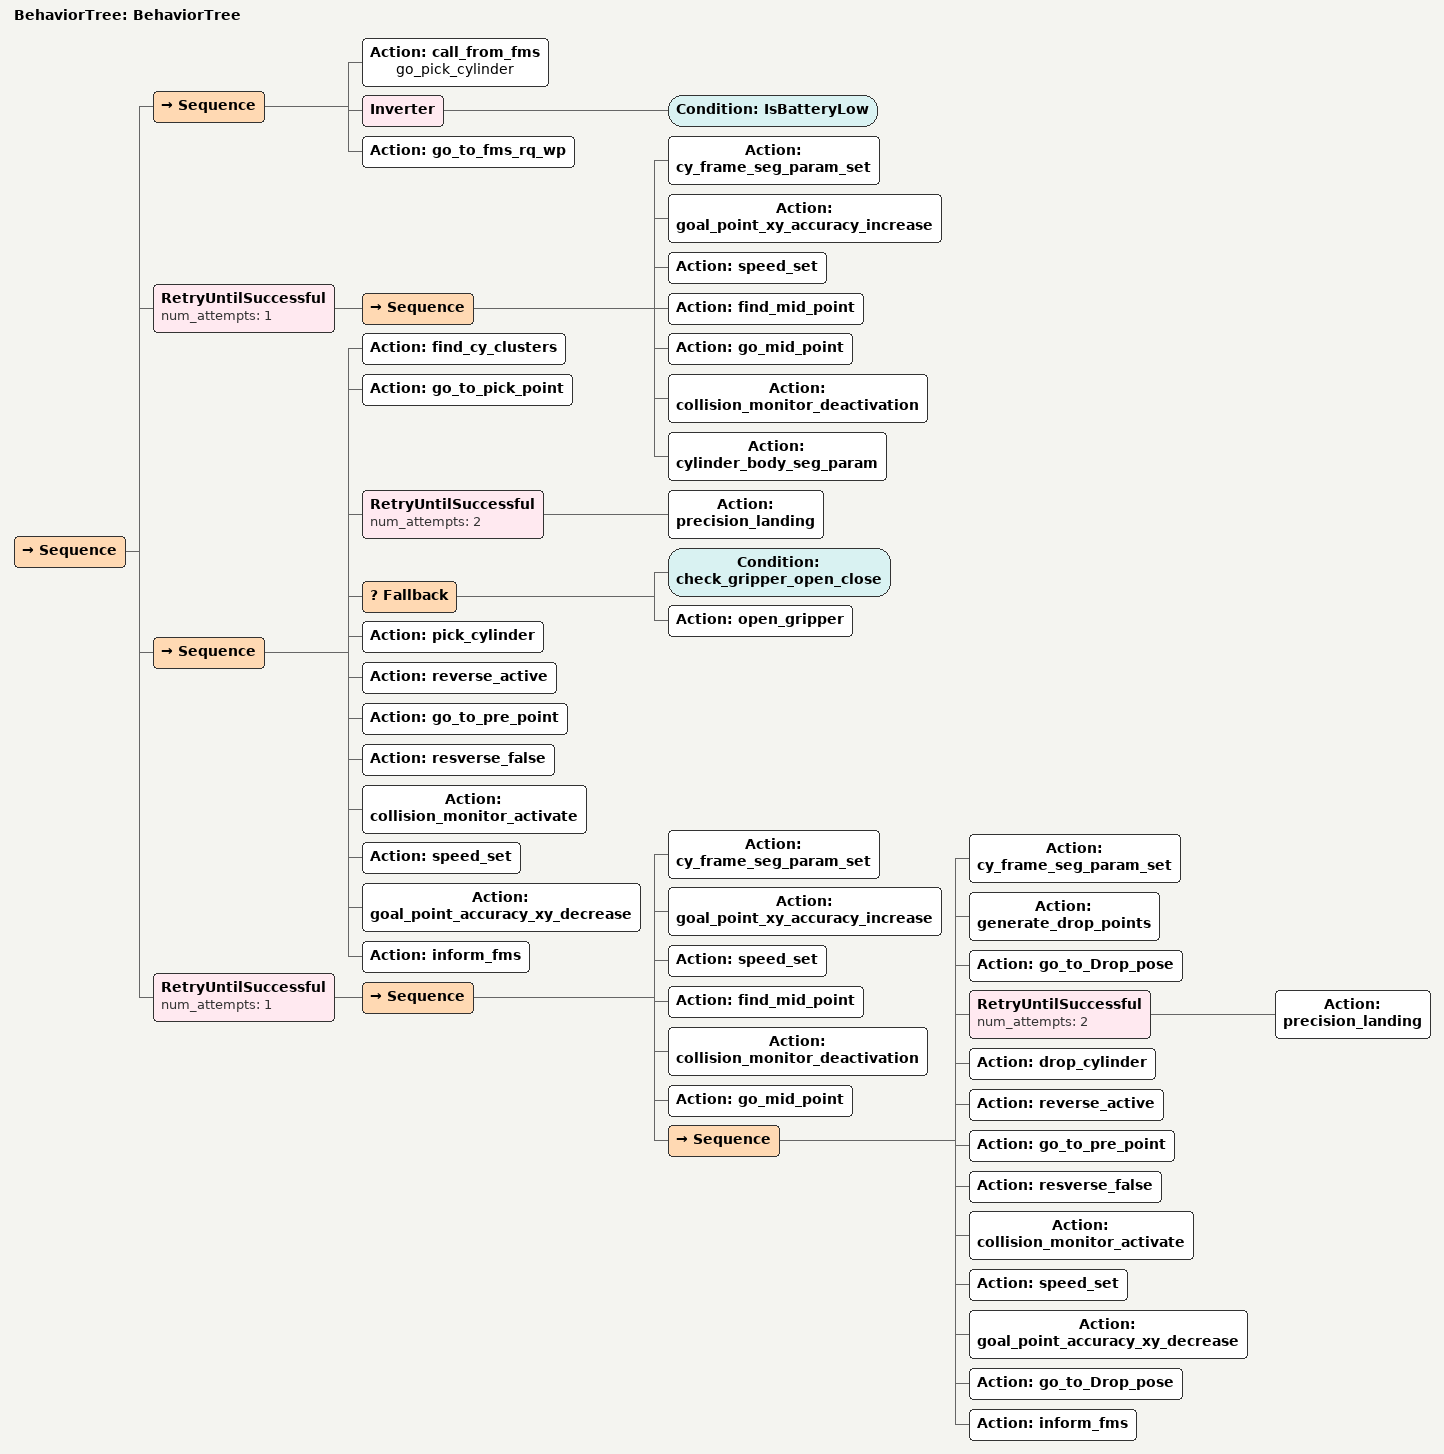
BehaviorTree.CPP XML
<?xml version="1.0"?>
<root main_tree_to_execute="BehaviorTree">
    <BehaviorTree ID="BehaviorTree">
        <Sequence>
            <Sequence>
                <Action ID="call_from_fms" name="go_pick_cylinder"/>
                <Inverter>
                    <Condition ID="IsBatteryLow"/>
                </Inverter>
                <Action ID="go_to_fms_rq_wp"/>
            </Sequence>
            <RetryUntilSuccessful num_attempts="1">
                <Sequence>
                    <Action ID="cy_frame_seg_param_set"/>
                    <Action ID="goal_point_xy_accuracy_increase"/>
                    <Action ID="speed_set"/>
                    <Action ID="find_mid_point"/>
                    <Action ID="go_mid_point"/>
                    <Action ID="collision_monitor_deactivation"/>
                    <Action ID="cylinder_body_seg_param"/>
                </Sequence>
            </RetryUntilSuccessful>
            <Sequence>
                <Action ID="find_cy_clusters"/>
                <Action ID="go_to_pick_point"/>
                <RetryUntilSuccessful num_attempts="2">
                    <Action ID="precision_landing"/>
                </RetryUntilSuccessful>
                <Fallback>
                    <Condition ID="check_gripper_open_close"/>
                    <Action ID="open_gripper"/>
                </Fallback>
                <Action ID="pick_cylinder"/>
                <Action ID="reverse_active"/>
                <Action ID="go_to_pre_point"/>
                <Action ID="resverse_false"/>
                <Action ID="collision_monitor_activate"/>
                <Action ID="speed_set"/>
                <Action ID="goal_point_accuracy_xy_decrease"/>
                <Action ID="inform_fms"/>
            </Sequence>
            <RetryUntilSuccessful num_attempts="1">
                <Sequence>
                    <Action ID="cy_frame_seg_param_set"/>
                    <Action ID="goal_point_xy_accuracy_increase"/>
                    <Action ID="speed_set"/>
                    <Action ID="find_mid_point"/>
                    <Action ID="collision_monitor_deactivation"/>
                    <Action ID="go_mid_point"/>
                    <Sequence>
                        <Action ID="cy_frame_seg_param_set"/>
                        <Action ID="generate_drop_points"/>
                        <Action ID="go_to_Drop_pose"/>
                        <RetryUntilSuccessful num_attempts="2">
                            <Action ID="precision_landing"/>
                        </RetryUntilSuccessful>
                        <Action ID="drop_cylinder"/>
                        <Action ID="reverse_active"/>
                        <Action ID="go_to_pre_point"/>
                        <Action ID="resverse_false"/>
                        <Action ID="collision_monitor_activate"/>
                        <Action ID="speed_set"/>
                        <Action ID="goal_point_accuracy_xy_decrease"/>
                        <Action ID="go_to_Drop_pose"/>
                        <Action ID="inform_fms"/>
                    </Sequence>
                </Sequence>
            </RetryUntilSuccessful>
        </Sequence>
    </BehaviorTree>
</root>
